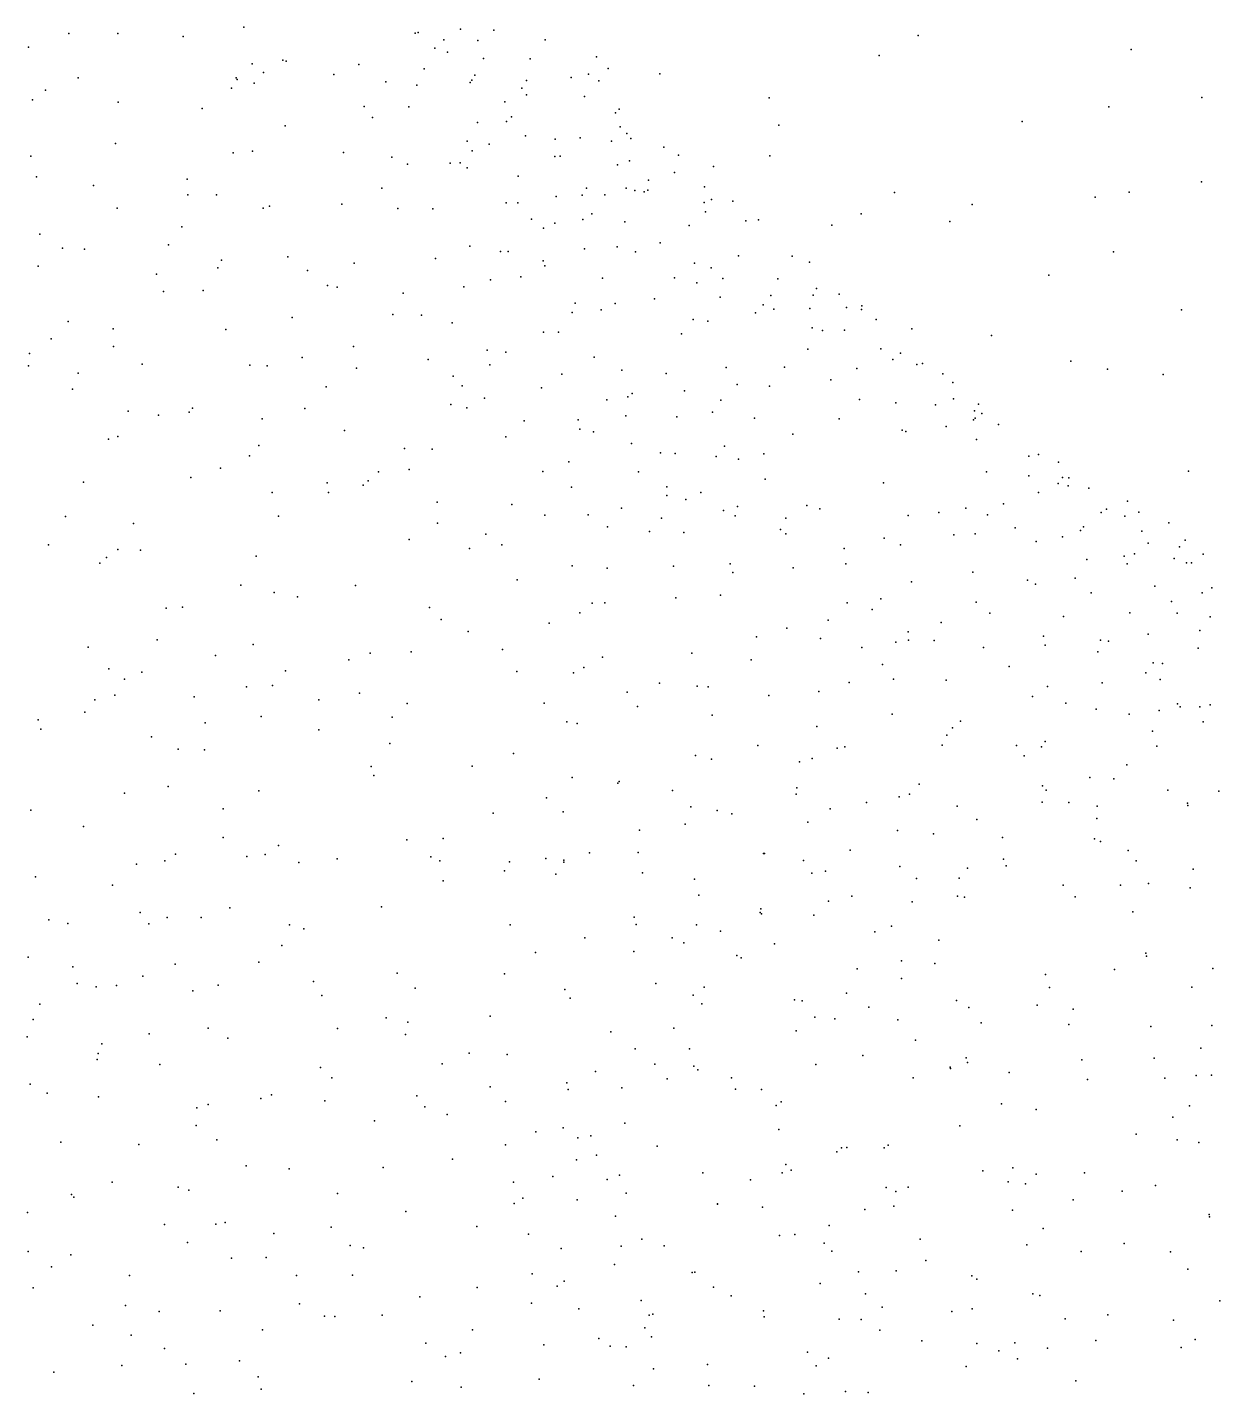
# Model space of a CAD drawing. Header units: metres. Extents: x -23.9 to 23.9, y -27.4 to 27.4.
# Drawn here: x 8.942 to 11.917, y -0.015 to 3.393 of the extents above; entities that cross this region are included whole.
import ezdxf

# ---------------------------------------------------------------- set-up
doc = ezdxf.new("R2010")
doc.units = ezdxf.units.M

msp = doc.modelspace()

# ---------------------------------------------------------------- linework, layer by layer
for p in [(9.0461, 3.3777, 23.7446), (9.1679, 3.3782, -23.5631), (9.482, 3.3935, 23.6061), (9.9098, 3.3786, 22.8742), (9.9176, 3.3809, 19.9636), (10.0231, 3.3891, 18.7524), (10.1064, 3.3862, 21.8566), (8.9452, 3.3438, 19.2902), (9.3309, 3.3708, 23.6627), (9.9586, 3.3417, 22.7481), (9.9813, 3.3623, 22.2928), (10.0664, 3.361, 21.9826), (10.2341, 3.3619, 2.5691), (11.1647, 3.3729, 2.9768), (9.5801, 3.3113, 19.5851), (9.5879, 3.3095, 23.6164), (9.9906, 3.3312, 22.4499), (10.0806, 3.3158, 22.1269), (10.1966, 3.3147, 20.3697), (10.3624, 3.32, 21.2063), (11.0674, 3.3235, 19.3639), (11.6968, 3.3383, 19.6558), (9.503, 3.3028, 2.2827), (9.5316, 3.2807, -23.2078), (9.7071, 3.2755, 19.6139), (9.769, 3.301, 18.7062), (9.9322, 3.29, 23.2909), (10.0588, 3.2739, 20.0802), (10.3427, 3.2769, 20.6437), (10.3918, 3.2906, -21.777), (10.5201, 3.2779, -21.3928), (9.0691, 3.2677, 18.3892), (9.452, 3.2414, 18.5663), (9.4632, 3.2678, 23.6747), (9.4656, 3.2637, 0.282), (9.5085, 3.2545, 19.4765), (9.8368, 3.2572, 19.6819), (9.9143, 3.2496, 19.7965), (10.0471, 3.2559, 22.8111), (10.0517, 3.2621, 22.649), (10.1764, 3.2414, 20.2544), (10.1877, 3.2607, 21.9696), (10.2988, 3.2682, 20.5014), (10.3684, 3.2604, 20.9244), (8.9549, 3.213, 19.2061), (8.9874, 3.2367, 1.9212), (9.1684, 3.2069, 19.2911), (10.1337, 3.2078, 22.4005), (10.1876, 3.2253, 22.1242), (10.3326, 3.2211, 21.6047), (10.7933, 3.2175, 2.7), (11.8725, 3.2188, -19.2338), (9.3783, 3.1914, 19.3683), (9.7826, 3.1956, 0.3768), (9.8941, 3.1948, 23.548), (10.1499, 3.17, 22.6708), (10.4097, 3.1803, 21.4965), (10.4186, 3.1895, 21.1443), (11.6408, 3.195, 3.2096), (9.5853, 3.148, 23.698), (9.8037, 3.1682, 19.5397), (10.0654, 3.1557, 23.2007), (10.138, 3.1589, 23.0136), (10.4213, 3.145, 20.8099), (10.8175, 3.1497, 0.4132), (11.4242, 3.1587, 3.0556), (9.1618, 3.1034, 23.793), (10.0399, 3.1095, 23.3422), (10.0942, 3.1021, 19.9572), (10.1856, 3.1228, 22.8927), (10.259, 3.1148, 22.3408), (10.3219, 3.1175, 20.3795), (10.3998, 3.1098, 21.8405), (10.438, 3.1285, 21.6173), (10.4478, 3.1161, 20.998), (8.9506, 3.0724, 23.7486), (9.4555, 3.0805, 23.7706), (9.5041, 3.0842, 19.3486), (9.7312, 3.0809, 19.4453), (9.8516, 3.07, 18.7463), (10.0523, 3.0851, 2.4087), (10.2587, 3.071, 22.65), (10.2719, 3.0718, 22.48), (10.5302, 3.0942, 21.4947), (10.5668, 3.0745, 21.2965), (10.795, 3.0727, -20.5514), (9.8908, 3.0518, 19.558), (9.9973, 3.0547, 19.7334), (10.0224, 3.0554, 23.4785), (10.04, 3.0431, -22.5966), (10.4146, 3.0508, 0.3803), (10.4451, 3.0606, 19.0699), (10.6543, 3.0465, -20.9687), (8.9653, 3.0205, 19.0809), (9.341, 3.015, 19.2345), (10.1673, 3.0226, 23.1841), (10.4922, 3.0125, 21.923), (10.5574, 3.031, 21.1415), (11.8719, 3.0084, 3.2816), (9.1074, 2.9986, 19.1254), (9.3423, 2.9759, 2.0165), (9.4144, 2.9753, -23.3446), (9.8266, 2.9922, 23.6874), (10.2619, 2.9711, 23.0442), (10.3267, 2.9745, 22.8814), (10.3374, 2.9927, 22.7369), (10.3834, 2.9758, 22.485), (10.4365, 2.9927, 22.2139), (10.4581, 2.9865, 20.48), (10.4815, 2.9832, 22.0884), (10.4908, 2.9877, 20.6106), (10.6318, 2.9954, 21.6183), (11.106, 2.9814, -19.8048), (11.6068, 2.9696, 19.4336), (11.6912, 2.9821, 0.0265), (9.1665, 2.9428, 23.7716), (9.5308, 2.9427, 19.2777), (9.5467, 2.9473, 23.81), (9.727, 2.952, 19.3701), (9.8667, 2.9416, 19.4342), (9.9536, 2.9406, 23.6574), (10.1371, 2.9554, 23.3735), (10.1662, 2.9561, 19.9309), (10.6314, 2.9563, 21.7759), (10.6347, 2.9336, 21.0197), (10.6496, 2.9639, 2.5606), (10.7024, 2.96, 21.3486), (11.2996, 2.9517, 2.8908), (10.2001, 2.9149, -22.2452), (10.2582, 2.9051, 18.9214), (10.3286, 2.9142, -21.9086), (10.3506, 2.9284, 20.2258), (10.4327, 2.9081, 22.6839), (10.5935, 2.8993, 20.8658), (10.735, 2.9107, 21.6814), (10.7667, 2.9132, 21.5203), (10.9492, 2.8996, 19.1372), (11.0229, 2.9281, 2.7034), (11.2442, 2.9095, 19.2191), (8.9731, 2.8779, 23.7258), (9.3279, 2.896, 23.7957), (10.2301, 2.8924, 23.2574), (9.0298, 2.8426, 1.6537), (9.0849, 2.8403, 19.0213), (9.2948, 2.8507, 19.1204), (10.0463, 2.8477, 19.6508), (10.123, 2.8347, 2.3407), (10.1422, 2.8339, 23.5713), (10.3325, 2.8411, 20.1113), (10.4138, 2.846, 2.4403), (10.46, 2.8338, 22.802), (10.5216, 2.8563, 22.4927), (11.6523, 2.8333, 3.0688), (8.969, 2.7974, 18.401), (9.4263, 2.8127, 19.1572), (9.5921, 2.8212, 19.2357), (9.7574, 2.8051, 2.1788), (9.9604, 2.8171, 23.7178), (10.2289, 2.8113, 19.9194), (10.2331, 2.7988, 23.4119), (10.607, 2.805, 19.0889), (10.7171, 2.8234, 22.0786), (10.851, 2.8228, 21.1739), (10.894, 2.8078, 21.6678), (9.2642, 2.778, 23.7672), (9.4174, 2.7939, 23.7985), (9.6415, 2.787, 23.8401), (10.0976, 2.7634, 23.6844), (10.1735, 2.7712, 19.7978), (10.377, 2.7674, 23.1178), (10.5571, 2.7689, 22.6896), (10.6487, 2.7934, 22.3814), (10.6776, 2.7669, 20.6661), (10.8149, 2.7664, 20.8875), (11.4913, 2.7752, -19.3304), (9.2819, 2.7345, 19.0486), (9.3807, 2.7371, 18.6009), (9.6908, 2.7492, -23.039), (9.715, 2.7452, 19.2471), (9.88, 2.7303, 18.7694), (10.0317, 2.7462, 0.2525), (10.6129, 2.7564, 20.5346), (10.9117, 2.7423, 21.8824), (10.9676, 2.7278, 21.287), (10.3095, 2.7055, 19.9676), (10.4089, 2.705, 20.1289), (10.5073, 2.7165, 20.298), (10.6707, 2.7205, 22.5734), (10.7779, 2.7012, 22.4045), (10.7972, 2.7245, 22.2598), (10.9031, 2.7253, 2.5569), (10.9866, 2.695, 20.9849), (11.0245, 2.6989, 21.7549), (9.0443, 2.6601, -0.2948), (9.6026, 2.6699, 19.1543), (9.8545, 2.6768, 23.8892), (9.9255, 2.6757, 19.3199), (10.3019, 2.6822, 23.4916), (10.3738, 2.6887, 23.3073), (10.6034, 2.6645, 20.4056), (10.6402, 2.6602, 22.7197), (10.7588, 2.6811, 0.1993), (10.8049, 2.6904, 20.6785), (10.895, 2.6924, 22.127), (11.0238, 2.6895, 21.4894), (11.0604, 2.665, 21.628), (11.8223, 2.6887, 19.3011), (9.1565, 2.6418, 23.7314), (9.4375, 2.6396, 19.0637), (10.0023, 2.6565, 19.4294), (10.2304, 2.6332, 19.7822), (10.2677, 2.6335, 23.6852), (10.5748, 2.6292, 22.9605), (10.9008, 2.6437, 22.3062), (10.9259, 2.6374, 19.0997), (10.9809, 2.6384, 20.8319), (11.149, 2.641, 0.1023), (11.3477, 2.6245, 19.1419), (9.0015, 2.6165, 23.6976), (9.157, 2.5971, 1.6068), (9.756, 2.597, 19.1828), (10.8899, 2.5909, 22.4515), (11.0722, 2.5911, 22.0587), (8.9472, 2.5797, 18.9433), (9.628, 2.5701, 18.7388), (9.9423, 2.5646, -22.7463), (10.0897, 2.5883, 23.8948), (10.1358, 2.5833, 19.5892), (10.3565, 2.5704, 19.9382), (11.1015, 2.5653, 20.8421), (11.1208, 2.5804, 20.9911), (11.5462, 2.5606, -0.0928), (8.9451, 2.5487, 18.423), (9.0693, 2.531, 18.918), (9.2287, 2.553, 23.7989), (9.4971, 2.5505, 23.8812), (9.5402, 2.5487, 1.8692), (9.7636, 2.543, 23.9603), (10.0045, 2.5235, 23.9873), (10.0963, 2.5513, -22.4441), (10.2762, 2.528, 23.8868), (10.426, 2.5381, 23.535), (10.5361, 2.53, 20.1847), (10.6862, 2.545, 22.8598), (10.8317, 2.5459, 20.4872), (11.0123, 2.5428, 20.6402), (11.1613, 2.5524, 21.1298), (11.1757, 2.5549, 21.4226), (11.2264, 2.5288, 21.7692), (11.6375, 2.5405, 2.9393), (11.7766, 2.5272, -19.1745), (9.0547, 2.4906, 23.7784), (9.6877, 2.4966, 0.0128), (10.0269, 2.499, 18.8029), (10.225, 2.4939, -22.0956), (10.7133, 2.5027, 20.3572), (10.7939, 2.4984, 22.7342), (10.9475, 2.5145, -20.1482), (11.2513, 2.5077, 21.9132), (10.0827, 2.4686, 19.4128), (10.3883, 2.4646, 23.7945), (10.4405, 2.472, 23.6544), (10.4515, 2.4799, 19.0292), (10.5823, 2.4867, -21.1268), (10.6723, 2.4637, 2.386), (11.0189, 2.4655, 22.4552), (11.109, 2.4572, 22.3362), (11.2529, 2.467, 22.0717), (9.1934, 2.4357, 18.8815), (9.2697, 2.4257, -23.5605), (9.3462, 2.4332, 23.8959), (9.3545, 2.4434, 1.6525), (9.6348, 2.4429, 23.9733), (9.9992, 2.4526, 19.2645), (10.0386, 2.4441, 2.1473), (10.4359, 2.424, -21.5293), (10.5625, 2.4216, 23.462), (10.6522, 2.4332, 23.2015), (11.2079, 2.4515, 22.2002), (11.3054, 2.4372, 21.3118), (11.3153, 2.4537, 2.6968), (11.3237, 2.43, 21.4785), (9.5284, 2.4173, 18.9777), (9.7333, 2.3874, 19.0545), (10.1821, 2.4119, 19.5302), (10.317, 2.414, 0.0998), (10.3209, 2.3909, 24.0407), (10.7567, 2.4189, 22.9608), (10.9678, 2.4168, 20.4789), (11.1255, 2.3883, 2.5481), (11.2351, 2.3976, 20.6692), (11.3028, 2.4148, 20.8272), (11.3074, 2.4188, 20.983), (11.3659, 2.4024, 21.6539), (9.1448, 2.3661, 23.8683), (9.1676, 2.3731, 18.5504), (10.1362, 2.3724, 24.0757), (10.3549, 2.3845, 19.7883), (10.4498, 2.3557, 23.903), (10.8527, 2.3788, 20.3561), (11.1344, 2.3851, 19.0876), (11.3102, 2.3655, 22.1825), (9.4962, 2.3243, 23.9926), (9.5201, 2.3503, -23.1843), (9.8832, 2.3425, 24.0796), (9.9526, 2.3414, 19.1503), (10.5224, 2.3321, 23.7688), (10.559, 2.3305, 20.0352), (10.6611, 2.3229, 23.4273), (10.6817, 2.3484, -20.8162), (10.78, 2.3294, 23.1021), (11.4415, 2.3236, 21.256), (11.4649, 2.328, 21.7309), (9.4242, 2.2942, -0.2077), (9.8183, 2.2847, 19.0449), (9.895, 2.2903, 18.7962), (10.2287, 2.2855, 19.5069), (10.2931, 2.3097, 19.6301), (10.4671, 2.2843, 19.8595), (10.7167, 2.3162, 20.1954), (11.3356, 2.285, 20.6352), (11.5155, 2.3089, 22.0103), (11.8396, 2.2862, 2.9527), (9.082, 2.2586, 1.3004), (9.3498, 2.2708, 18.825), (9.6907, 2.2572, 1.7817), (9.78, 2.2517, 24.1079), (9.7926, 2.2622, -22.7547), (10.7832, 2.2661, 23.2369), (11.0789, 2.2574, 20.4244), (11.4413, 2.2749, 20.7427), (11.5141, 2.2556, 20.8771), (11.5256, 2.2702, 21.3944), (11.5395, 2.25, 21.1576), (11.5413, 2.2695, 21.6306), (9.5528, 2.2329, 18.8836), (9.694, 2.2331, 18.9476), (10.2999, 2.2461, 24.1523), (10.5378, 2.2469, 23.9211), (10.5378, 2.2253, 19.0041), (10.623, 2.2333, 23.7295), (11.4657, 2.2333, 22.237), (11.5909, 2.2438, 21.8427), (9.9646, 2.2092, 19.084), (10.1509, 2.2031, 19.3158), (10.4246, 2.1944, 24.1631), (10.585, 2.2153, 2.267), (10.6791, 2.1883, 20.0535), (10.7146, 2.1985, 23.569), (10.8869, 2.2003, 23.1148), (10.9196, 2.1925, 2.3685), (11.2165, 2.1829, -19.7012), (11.2843, 2.194, 22.4838), (11.3782, 2.2048, 22.3516), (11.6218, 2.1835, 20.9679), (11.6349, 2.1919, 21.3697), (11.6871, 2.2115, 22.0987), (11.716, 2.1837, -0.3342), (9.0374, 2.1733, 18.8374), (9.2074, 2.1557, 23.9543), (9.5692, 2.174, 24.0869), (9.9654, 2.1566, 1.9268), (10.2336, 2.1765, 19.4217), (10.3415, 2.1772, 2.1672), (10.3896, 2.1477, 19.622), (10.5246, 2.1694, 24.0499), (10.7081, 2.1749, -0.0325), (10.8348, 2.1688, 20.1556), (11.14, 2.1757, 22.7232), (11.3383, 2.1778, 2.5985), (11.5777, 2.1475, 22.3275), (11.681, 2.1743, 21.7133), (11.7906, 2.1572, -19.2113), (9.8952, 2.1159, 18.9941), (10.0863, 2.1294, 24.2052), (10.4949, 2.1356, 19.7637), (10.58, 2.1336, 19.8855), (10.8214, 2.1408, 23.4203), (10.835, 2.1301, -20.3886), (11.0804, 2.1194, 20.2706), (11.254, 2.1275, 22.6302), (11.3073, 2.1299, 20.4403), (11.4069, 2.1454, 20.5271), (11.5254, 2.1223, 20.6473), (11.5699, 2.1381, 19.1122), (11.7232, 2.1366, 21.5325), (11.8312, 2.1142, 22.2204), (8.9947, 2.1022, 23.8299), (9.1683, 2.0912, -23.4995), (9.2245, 2.0897, -0.4492), (10.0455, 2.0936, -0.0358), (10.1263, 2.1025, -22.1512), (10.9807, 2.0933, 23.1117), (11.1211, 2.1024, 22.8635), (11.4595, 2.1113, 22.4778), (11.7051, 2.0799, 22.3724), (11.7386, 2.107, 21.1066), (11.8173, 2.0975, 21.9377), (11.8762, 2.0794, 22.0559), (9.1232, 2.0572, 23.8981), (9.1399, 2.0709, 18.8016), (9.5131, 2.0746, 1.5229), (10.302, 2.0505, 24.2175), (10.5545, 2.0496, -21.1434), (10.6957, 2.055, 23.8341), (10.8532, 2.0453, 23.5532), (10.9842, 2.0551, 20.1311), (11.5861, 2.0659, 22.48), (11.6794, 2.0745, 2.7752), (11.6865, 2.055, 20.8622), (11.8042, 2.0689, 21.2966), (11.8344, 2.0577, 21.5294), (11.8469, 2.0578, 21.7331), (10.1646, 2.0156, 19.1685), (10.3889, 2.0443, 19.5173), (10.7023, 2.0335, 19.9079), (11.3013, 2.0344, 22.7341), (11.4375, 2.0143, 22.6807), (11.5572, 2.0194, 20.5315), (9.4752, 2.0022, 18.7475), (9.5583, 1.9836, 18.7663), (9.761, 2.0011, 18.8566), (10.6719, 1.9774, 18.9849), (11.1483, 2.0103, 20.1946), (11.4575, 2.0046, 20.4032), (11.5969, 1.9829, 22.6337), (11.7556, 1.9991, 22.4947), (11.8736, 1.9826, 21.1219), (11.8977, 1.9953, 22.4057), (9.2885, 1.9443, 1.2638), (9.3295, 1.9472, 18.7511), (9.6163, 1.9728, -22.8082), (9.9457, 1.9465, 18.9296), (10.3515, 1.9574, -0.1137), (10.3831, 1.9581, 19.4006), (10.5601, 1.9707, 19.663), (10.9879, 1.9579, 23.399), (11.072, 1.9675, 23.1579), (11.3094, 1.9592, 22.8743), (11.797, 1.9613, 20.9257), (9.9748, 1.9163, 24.3154), (10.3205, 1.9328, 19.2813), (10.9404, 1.9149, 19.9391), (11.0503, 1.9412, 20.0484), (11.2223, 1.9089, 23.0309), (11.344, 1.9323, 20.2426), (11.5278, 1.9239, 22.7948), (11.6932, 1.9328, 20.6602), (11.8116, 1.9321, 12.8808), (11.8933, 1.9227, 13.5843), (10.0425, 1.8863, 18.8395), (10.2439, 1.9071, 24.2563), (10.8377, 1.8951, 19.8418), (11.1403, 1.8857, 19.0331), (11.7392, 1.8799, 22.7293), (11.8675, 1.8887, 22.6236), (9.0936, 1.8477, 18.7271), (9.2661, 1.866, 23.9614), (9.5059, 1.8537, 18.7062), (10.1281, 1.8413, 18.9901), (10.7614, 1.8732, 23.8095), (10.9212, 1.8689, 23.5646), (11.0243, 1.8464, 2.2769), (11.1089, 1.8602, 23.2783), (11.1407, 1.8646, -0.2628), (11.2048, 1.8637, 20.0684), (11.3279, 1.8465, 20.1344), (11.4775, 1.8744, 22.9249), (11.482, 1.8522, 20.2481), (11.6201, 1.8644, 20.3881), (11.64, 1.8622, 13.0406), (11.8635, 1.8448, 20.8577), (9.4113, 1.8262, 24.0395), (9.7445, 1.8158, 24.226), (9.7976, 1.8323, 18.8083), (9.8996, 1.836, 18.8477), (10.3772, 1.8226, 19.2212), (10.6005, 1.8326, 19.5451), (10.7481, 1.8157, 19.6835), (11.6135, 1.8358, 19.0498), (11.7518, 1.8085, -0.5294), (11.7749, 1.8065, 20.6065), (9.1455, 1.7929, -0.7142), (9.2282, 1.7852, 18.6807), (9.5867, 1.7881, 1.3844), (10.1632, 1.7864, 24.2967), (10.305, 1.783, 19.1023), (10.331, 1.7969, 18.9252), (11.0763, 1.8044, -19.9605), (11.3923, 1.7991, 23.1028), (11.7328, 1.783, 20.4777), (9.1843, 1.7674, 23.9066), (9.4888, 1.7482, -0.436), (9.5539, 1.7519, 24.1131), (10.5196, 1.7574, 19.3376), (10.6133, 1.75, -0.2242), (10.6414, 1.7488, 24.0474), (10.993, 1.7595, 23.5031), (11.1036, 1.7677, 19.8825), (11.2345, 1.7649, 19.9734), (11.4877, 1.7493, 13.3247), (11.6245, 1.7583, 12.7608), (11.7685, 1.7665, 12.4748), (9.1107, 1.7157, 18.6449), (9.1605, 1.7275, 1.0195), (9.3587, 1.7231, 18.6347), (9.6696, 1.716, 24.1749), (9.7713, 1.7324, 18.7222), (9.89, 1.7069, 18.7772), (10.2317, 1.7076, -21.7062), (10.4392, 1.7352, 24.2393), (10.7926, 1.7264, 2.1572), (10.9169, 1.7366, 19.7114), (11.45, 1.724, 20.0802), (11.5339, 1.7076, 13.5933), (11.8122, 1.7056, 13.8347), (9.086, 1.6856, 23.844), (9.5253, 1.6745, 18.6328), (9.8526, 1.6725, 24.243), (10.4649, 1.6991, 19.1877), (10.6513, 1.6774, 19.42), (11.0998, 1.6798, 19.776), (11.6096, 1.6928, 20.1568), (11.6919, 1.6799, 2.5942), (11.7664, 1.6893, 20.382), (11.8191, 1.6986, 18.9664), (11.8681, 1.6986, 20.6089), (11.8934, 1.7036, -19.2128), (8.9694, 1.6659, 23.7767), (8.9759, 1.6431, -23.4401), (9.386, 1.6586, 1.1441), (9.6695, 1.641, 18.6567), (10.2881, 1.6611, 19.0237), (10.3141, 1.657, 24.2667), (10.9119, 1.6498, -20.2783), (11.2511, 1.6463, 2.3247), (11.2705, 1.6625, 19.8783), (11.75, 1.6376, 12.1259), (11.8759, 1.6614, 22.9691), (9.252, 1.6233, 18.6907), (9.8468, 1.607, -22.2485), (10.7647, 1.6022, 23.9355), (11.225, 1.6031, 23.2919), (11.2362, 1.6277, 13.2184), (11.4102, 1.6024, -0.4846), (11.482, 1.6122, 19.971), (9.3187, 1.5933, 23.9667), (9.384, 1.5914, -22.8785), (10.1555, 1.5824, 24.277), (10.6092, 1.5772, 24.1743), (10.9003, 1.5699, 18.9743), (10.9629, 1.5956, 19.5778), (10.9821, 1.5991, 23.6175), (11.4294, 1.576, 19.0464), (11.4728, 1.5986, 23.1831), (11.7606, 1.6006, 23.0532), (9.7998, 1.5499, 1.3847), (10.0523, 1.5502, 18.791), (10.649, 1.5677, 19.2784), (10.8691, 1.5611, 19.4696), (11.6857, 1.5535, 20.0991), (9.8066, 1.5272, 18.6615), (10.3015, 1.5224, -0.3539), (10.4155, 1.5084, 24.2276), (10.4193, 1.5123, 19.0507), (11.1675, 1.5057, 13.5353), (11.4752, 1.5011, 2.4092), (11.5936, 1.5221, -19.4236), (11.653, 1.5187, 23.1422), (9.185, 1.483, 23.8816), (9.2939, 1.4994, 18.5485), (9.5201, 1.4886, 24.0483), (10.2374, 1.4717, 18.8819), (10.5519, 1.4897, 19.1461), (10.8603, 1.481, 23.8691), (10.8619, 1.4968, -0.3612), (11.118, 1.4737, 2.172), (11.1431, 1.4808, 23.4532), (11.4841, 1.4906, 13.796), (11.7883, 1.4908, 14.0102), (11.9154, 1.4881, 20.442), (8.9506, 1.4407, 18.4854), (9.4307, 1.4439, 18.5562), (10.1044, 1.4332, 24.2659), (10.2795, 1.4365, 1.6723), (10.5976, 1.4488, 24.1213), (10.6631, 1.4399, 1.969), (10.7001, 1.4316, 24.0264), (10.9457, 1.4437, 23.7664), (11.0365, 1.46, 23.6227), (11.2623, 1.4508, 19.6993), (11.4741, 1.4607, 23.2512), (11.5406, 1.46, 12.0354), (11.6118, 1.4506, 19.9985), (11.8372, 1.458, 23.0739), (11.8379, 1.4525, 20.2411), (9.0827, 1.4004, -23.0619), (10.5833, 1.4054, -20.8137), (10.8896, 1.4112, 19.3744), (11.3117, 1.4171, 12.4074), (11.6108, 1.4199, 18.9657), (9.4311, 1.3726, 18.7829), (9.8893, 1.367, 24.1663), (9.9798, 1.3702, 18.6644), (10.4697, 1.3909, 18.902), (11.1132, 1.3902, 19.5496), (11.2033, 1.3814, -19.8122), (11.3754, 1.3729, 19.768), (11.6053, 1.369, 23.2283), (9.3121, 1.331, 23.9137), (9.5354, 1.3299, 18.5525), (9.5691, 1.3522, 1.0753), (10.3451, 1.3344, 18.896), (10.4664, 1.3348, 18.9944), (10.7791, 1.3325, 13.3144), (10.7818, 1.3323, 23.9089), (10.9956, 1.3409, 12.8599), (11.6198, 1.3622, -0.6825), (11.6888, 1.3401, 20.0244), (9.2146, 1.3058, 18.4842), (9.2852, 1.3142, 0.8338), (9.4895, 1.3253, 23.9863), (9.6192, 1.3103, 24.0361), (9.7155, 1.3197, 18.5916), (9.9487, 1.324, 18.8549), (9.9713, 1.3147, 1.3555), (10.1449, 1.312, 18.7241), (10.2363, 1.3203, 18.8801), (10.2807, 1.3107, 24.1741), (10.2808, 1.3162, -21.3836), (10.8785, 1.3153, 2.0311), (11.1192, 1.3, 23.5992), (11.2881, 1.2961, 13.8388), (11.3783, 1.3181, 23.3651), (11.3849, 1.3022, 11.93), (11.7087, 1.3146, 2.4257), (8.9625, 1.2746, 23.7379), (9.9801, 1.2645, -21.8388), (10.133, 1.2891, 24.203), (10.2613, 1.2808, 18.7996), (10.4775, 1.2848, 24.1015), (10.6067, 1.2686, 24.0253), (10.8994, 1.2836, 23.7858), (10.9338, 1.2883, 18.9554), (11.1608, 1.2706, 12.2547), (11.2673, 1.2711, 23.4382), (11.8511, 1.2933, 20.1464), (9.1545, 1.254, 23.8245), (10.6175, 1.2283, 19.0665), (11.5269, 1.2535, 23.2898), (11.6701, 1.2537, 11.8178), (11.74, 1.2581, 14.0984), (11.8436, 1.2466, 23.1158), (9.4471, 1.1973, 23.9289), (9.8257, 1.1995, 24.0763), (10.7723, 1.1947, 23.8496), (10.9416, 1.2139, 19.3388), (10.9997, 1.2261, 23.6731), (11.1504, 1.2123, 2.0876), (11.2631, 1.2266, 19.6188), (11.2805, 1.2238, 18.997), (11.5566, 1.2244, 19.8692), (8.9956, 1.1672, 18.4116), (9.2234, 1.1852, 18.7363), (9.291, 1.1731, 23.8572), (9.3758, 1.1734, 18.4789), (10.4562, 1.1738, 18.9086), (10.7704, 1.1851, 12.8561), (10.774, 1.182, 19.1837), (10.9047, 1.1791, 12.5269), (11.7003, 1.1873, 19.9789), (9.0431, 1.1584, 23.7489), (9.2452, 1.157, 18.4498), (9.5965, 1.1545, 18.8183), (9.6324, 1.1447, 23.9782), (10.1471, 1.1544, 18.6522), (10.4612, 1.1554, 24.0445), (10.6121, 1.155, 18.9096), (10.6722, 1.1389, 1.7687), (11.0567, 1.1376, 19.4097), (11.0985, 1.1514, 23.5533), (9.5773, 1.1028, 0.9124), (10.3331, 1.122, 18.7844), (10.5515, 1.1223, 13.4444), (10.5804, 1.1099, 18.9918), (10.8062, 1.1076, 13.6554), (11.217, 1.1168, 19.5394), (8.9439, 1.0737, 18.6209), (9.3111, 1.0568, -1.1472), (9.5194, 1.0616, -22.1919), (10.2102, 1.0861, 1.3819), (10.4559, 1.0882, 1.57), (10.7125, 1.0781, 19.0934), (10.7231, 1.0724, 23.8312), (11.1237, 1.0652, -19.968), (11.2063, 1.0583, 23.4867), (11.733, 1.0843, 18.8664), (11.7345, 1.0762, 2.3223), (9.0559, 1.0497, -1.4192), (9.23, 1.0268, 0.597), (9.8652, 1.0344, 24.0027), (10.1332, 1.0328, 24.0284), (11.0126, 1.0448, 23.5736), (11.4824, 1.0308, 19.7355), (11.6551, 1.0435, -0.8619), (11.9, 1.0459, 20.0986), (9.0669, 1.0081, -22.6744), (9.1136, 0.9999, 18.3866), (9.1643, 1.0036, 23.7371), (9.3553, 0.9902, 23.8053), (9.4186, 1.0042, 18.4489), (9.6566, 1.0136, 23.9319), (9.9101, 0.9968, 1.0934), (10.2837, 0.9937, 18.7618), (10.5107, 1.0085, 23.9591), (10.6307, 0.999, -20.6244), (11.1231, 1.0205, 19.4241), (11.493, 0.9984, -19.5976), (11.8483, 0.9996, 14.1927), (8.9736, 0.9565, 18.342), (9.6768, 0.9784, 18.515), (10.2964, 0.9718, 24.0031), (10.6032, 0.9793, 19.0188), (10.6256, 0.9576, 23.8572), (10.8565, 0.968, 23.6676), (10.8754, 0.965, -20.2952), (10.9861, 0.9839, 19.2988), (11.2604, 0.9661, 19.522), (9.8372, 0.9231, -21.6708), (10.0971, 0.9272, 18.6518), (10.9071, 0.9243, 18.9307), (11.042, 0.9491, 1.921), (11.2917, 0.9487, -0.7675), (11.4623, 0.9542, 23.363), (11.5518, 0.9447, 14.1592), (8.9567, 0.9184, 23.6205), (9.393, 0.8971, 18.7973), (9.7158, 0.8961, 0.8774), (9.8918, 0.912, 23.922), (10.3985, 0.8882, -21.0185), (10.5557, 0.897, 13.6116), (10.861, 0.8899, 1.7433), (10.957, 0.9202, 23.5692), (11.1139, 0.9178, 23.5185), (11.3226, 0.9102, 18.9393), (11.5411, 0.9057, 2.1534), (11.746, 0.9008, 23.2653), (11.8982, 0.9039, 20.0456), (8.9421, 0.8752, -1.9186), (9.1282, 0.8579, 18.3493), (9.2464, 0.8826, -22.331), (9.4426, 0.8718, 23.7888), (9.8854, 0.8808, 18.5896), (11.158, 0.8669, 19.4589), (9.1165, 0.819, 18.7622), (9.1193, 0.8338, 0.3883), (10.0449, 0.8345, 18.8611), (10.1393, 0.8313, 23.8917), (10.4586, 0.8455, 12.4018), (10.5941, 0.8454, 18.9039), (11.0271, 0.8286, 19.3738), (11.2849, 0.8232, 14.1446), (11.5735, 0.818, 23.3596), (11.7542, 0.8224, 19.9098), (11.8702, 0.8471, 2.3074), (9.2727, 0.8064, 18.4045), (9.6738, 0.7988, 18.8388), (9.9771, 0.808, 23.8597), (10.3597, 0.7886, 13.0324), (10.5076, 0.8075, 18.9751), (10.6051, 0.802, 12.1984), (10.615, 0.7933, 19.0758), (10.9093, 0.8065, 11.8847), (11.245, 0.7999, 19.5422), (11.2453, 0.7961, 11.6296), (11.2884, 0.811, -19.812), (11.392, 0.7863, 23.441), (8.9493, 0.7569, 18.2925), (9.7016, 0.7731, 23.8084), (10.097, 0.7505, -21.2785), (10.2881, 0.7609, 18.7708), (10.5391, 0.7708, 1.4336), (10.6995, 0.7727, 23.7044), (11.1528, 0.7733, 23.5078), (11.5873, 0.7691, 19.8026), (11.7807, 0.7723, -19.3806), (11.8586, 0.7789, 19.9991), (11.8971, 0.7795, 23.2379), (8.9915, 0.7344, 23.5558), (9.1198, 0.7259, 23.6019), (9.5245, 0.7215, 23.7556), (9.5513, 0.7303, -1.2112), (9.6845, 0.7159, 18.5419), (9.9143, 0.7285, 18.6129), (10.2915, 0.7436, 23.8472), (10.4259, 0.748, 23.8603), (10.7092, 0.7447, 19.1645), (10.7737, 0.7442, 13.9281), (9.365, 0.6983, -21.9993), (9.393, 0.7067, 23.6994), (9.9344, 0.7007, 23.7823), (10.1349, 0.7138, 23.8112), (10.8111, 0.7039, 23.6194), (10.8228, 0.7133, 19.257), (11.3732, 0.7083, 19.6629), (11.4595, 0.6943, 2.0572), (11.8418, 0.703, 18.8646), (9.3636, 0.6543, 18.8459), (9.8082, 0.6657, 23.7458), (9.9894, 0.6812, -0.9996), (10.2793, 0.6481, 13.3849), (10.4328, 0.66, -0.872), (11.2686, 0.6532, 23.5094), (11.8007, 0.6747, 11.6729), (9.4154, 0.6185, 18.468), (10.2107, 0.6381, 18.7145), (10.3155, 0.6237, 12.6969), (10.3479, 0.6283, 1.2353), (10.8174, 0.6441, 1.5949), (11.7094, 0.6322, 19.9277), (11.8109, 0.6188, 23.3305), (9.0256, 0.6122, 18.3445), (9.2202, 0.607, 23.5902), (10.1356, 0.6056, 1.0667), (10.362, 0.5803, 23.743), (10.5135, 0.6028, 18.985), (10.9622, 0.5887, 19.3954), (10.9735, 0.5982, 11.773), (10.9874, 0.5995, -0.9105), (11.0802, 0.5984, 23.566), (11.0901, 0.6048, 19.4848), (11.8655, 0.6116, 14.2795), (9.488, 0.5536, 23.6376), (9.5959, 0.5457, 0.6375), (9.8303, 0.5491, 0.8153), (10.0031, 0.5704, 23.7004), (10.3122, 0.5681, 18.7975), (10.8345, 0.5566, 23.6315), (11.4012, 0.5484, 14.2221), (9.1538, 0.5124, 18.845), (10.1549, 0.5127, 18.9461), (10.2538, 0.5268, 13.0343), (10.389, 0.5197, -20.7564), (10.42, 0.5299, 18.8991), (10.628, 0.5358, 13.9292), (10.7465, 0.5189, 11.9905), (10.8257, 0.5357, 14.1056), (10.8482, 0.543, 19.2992), (11.3266, 0.5411, 19.6719), (11.3892, 0.5137, -1.0192), (11.4593, 0.5326, 11.5751), (11.5802, 0.5362, 19.8544), (9.0527, 0.4823, 18.3702), (9.3185, 0.5001, 18.4504), (9.3455, 0.4931, 23.5821), (9.7164, 0.4844, 23.6132), (10.4362, 0.4856, 18.9757), (11.0848, 0.4996, 19.0239), (11.1092, 0.4893, -19.8827), (11.1398, 0.5005, 14.1928), (11.4327, 0.5088, 19.7542), (11.6737, 0.4903, 23.4257), (11.7573, 0.5046, 19.9875), (9.058, 0.4757, 23.4355), (10.157, 0.4599, -20.9915), (10.1782, 0.4729, 23.6547), (10.3141, 0.4686, 23.6796), (10.6639, 0.458, 23.6967), (10.6647, 0.4587, 19.1295), (10.7765, 0.4504, -20.289), (11.0323, 0.4443, 23.6202), (11.1045, 0.4529, 19.5615), (11.5516, 0.4689, 23.4805), (8.9429, 0.4374, -2.3623), (9.4358, 0.4125, 18.9039), (9.8868, 0.4397, 18.6321), (10.4095, 0.4279, 13.7863), (11.4007, 0.443, 1.9583), (11.8914, 0.4322, 2.2145), (11.8924, 0.4261, 20.0999), (9.2844, 0.4074, -21.7938), (9.4122, 0.4083, 0.4468), (9.5573, 0.3845, -21.5035), (9.7001, 0.4009, 18.9349), (10.0641, 0.4026, 0.9356), (10.1926, 0.3828, 13.4814), (10.8189, 0.3797, 19.4196), (10.8576, 0.3824, 23.6759), (10.9428, 0.4048, 1.5981), (11.4767, 0.3974, 19.8383), (9.3421, 0.3626, 18.4719), (9.7477, 0.355, 18.5979), (9.7811, 0.3488, 23.613), (10.274, 0.3471, 1.0725), (10.4239, 0.3532, 18.9157), (10.4759, 0.3709, 12.3249), (10.5315, 0.3542, 19.0672), (10.9307, 0.3608, 19.5122), (11.1698, 0.3706, 1.7724), (11.4362, 0.3563, 23.557), (11.6793, 0.36, 19.9943), (8.9443, 0.3395, -22.1277), (9.0506, 0.3314, 23.3146), (9.4516, 0.3233, -1.6441), (9.5378, 0.3246, 18.5362), (10.4072, 0.3075, 23.7329), (10.9496, 0.3405, 14.2024), (11.1838, 0.3175, 19.7103), (11.5719, 0.3397, 23.514), (11.7943, 0.3389, -19.3775), (9.0025, 0.3013, 18.3734), (9.1967, 0.2803, 23.4261), (9.6142, 0.2801, 23.5993), (9.7533, 0.2812, -1.4478), (10.2018, 0.2844, 13.0176), (10.6008, 0.2876, 19.2771), (10.6077, 0.2885, 23.7562), (11.0162, 0.2888, 19.6244), (11.1102, 0.292, 23.6464), (11.2986, 0.2789, 19.8114), (11.838, 0.2961, 18.9532), (8.957, 0.2489, 0.1845), (10.0643, 0.2503, 23.6853), (10.2642, 0.2532, 13.6885), (10.2816, 0.2656, 23.7201), (10.6544, 0.2511, 19.396), (10.9209, 0.2599, -20.0496), (11.3112, 0.2711, 11.5941), (9.1868, 0.2054, 18.4403), (9.6216, 0.209, 0.5286), (9.9212, 0.2264, 18.6972), (10.1998, 0.2111, 18.8344), (10.4742, 0.2174, -20.5124), (10.698, 0.2291, 12.0044), (11.0338, 0.2343, -1.1354), (11.4508, 0.2339, -19.5915), (11.4686, 0.2302, 23.5858), (11.9174, 0.2168, 23.3814), (9.271, 0.1902, 0.3023), (9.4229, 0.1921, 18.5347), (9.6837, 0.1785, 18.6435), (9.7098, 0.1779, 23.6393), (9.8272, 0.1814, 0.673), (10.318, 0.1968, 19.0264), (10.494, 0.1808, 1.1749), (10.5028, 0.1832, 19.3121), (10.7791, 0.1921, 19.5265), (10.781, 0.1768, 23.7501), (10.9682, 0.1714, 19.6749), (11.0753, 0.2006, 11.6859), (11.249, 0.1902, 14.2785), (11.3001, 0.1968, 23.632), (11.5316, 0.1721, 1.9539), (11.6386, 0.1817, 20.0981), (9.1054, 0.156, 23.2856), (9.5288, 0.1441, 23.6152), (10.053, 0.1446, 0.829), (10.4828, 0.1493, 14.0529), (11.0232, 0.1701, 19.0844), (11.0694, 0.1439, 19.764), (11.8018, 0.1687, 14.3527), (9.2014, 0.1311, 18.9272), (9.9368, 0.1116, -20.9839), (10.231, 0.1068, 23.7473), (10.3681, 0.1228, -1.2545), (10.3964, 0.104, 19.2929), (10.5, 0.1266, 23.7938), (11.1738, 0.1166, 19.8502), (11.3118, 0.1103, 1.8115), (11.4065, 0.1122, 23.6328), (11.6087, 0.1182, 23.5709), (11.8566, 0.1206, 20.3101), (9.2842, 0.0975, 23.4484), (9.986, 0.0778, 19.0348), (10.023, 0.0874, 23.7151), (10.4364, 0.1017, 19.0664), (10.8891, 0.0885, 23.7515), (10.9409, 0.0741, 14.2659), (11.3665, 0.0924, 19.0671), (11.4131, 0.072, -1.2576), (11.4878, 0.0988, 20.0625), (11.8216, 0.1005, 23.4677), (9.008, 0.0387, 18.4936), (9.1783, 0.0557, 18.5451), (9.3373, 0.0586, 18.603), (9.4717, 0.0668, 18.6476), (10.5042, 0.0468, 19.437), (10.6396, 0.0582, 19.5244), (10.9102, 0.0546, 19.7181), (11.2851, 0.0526, 19.9674), (9.5179, 0.0274, 0.3814), (9.9012, 0.0158, 18.8533), (10.025, 0.0013, 18.936), (10.219, 0.0217, 19.178), (10.4547, 0.0053, 12.3705), (10.643, 0.0055, 23.8274), (10.7567, 0.0037, 19.6464), (11.5581, 0.017, 14.3614), (9.3576, -0.014, 23.4825), (9.5253, -0.0035, 23.6481), (10.8798, -0.0148, 1.3909), (10.9833, -0.0097, 19.816), (11.0403, -0.0121, 23.747)]:
    msp.add_point(p)

doc.saveas('drawing.dxf')
